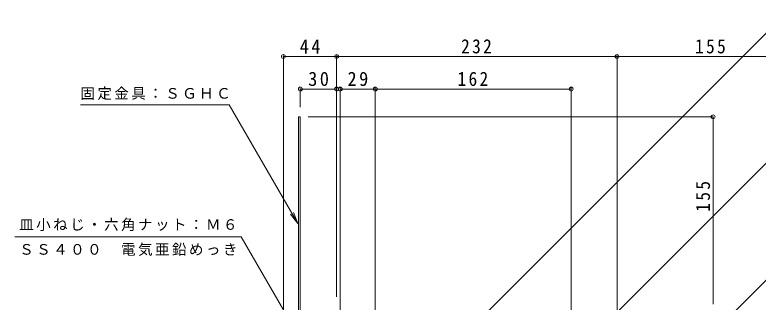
# Model space of a CAD drawing. Units: millimetres at full size, sheet at 1:4. Extents: x -442 to 499, y -549 to 529.
# Drawn here: x -442 to 173, y -75 to 163 of the extents above; entities that cross this region are included whole.
import ezdxf

# ---------------------------------------------------------------- set-up
doc = ezdxf.new("R2010")
doc.units = ezdxf.units.MM
doc.header["$LTSCALE"] = 4
doc.header["$PDMODE"] = 32
doc.header["$PDSIZE"] = 3.2
for name, color, linetype, lineweight in [('0-4_その他', 7, 'Continuous', 9), ('0-5_寸法', 7, 'Continuous', 9), ('0-8', 2, 'Continuous', 9)]:
    doc.layers.add(name, color=color, linetype=linetype, lineweight=lineweight)
doc.styles.add('ＭＳ ゴシック', font='')
doc.styles.get('ＭＳ ゴシック').set_extended_font_data('MS Gothic')

msp = doc.modelspace()

# ---------------------------------------------------------------- linework, layer by layer
at = {"layer": '0-4_その他'}
for p, q in [((-219.977, 129.654), (-219.977, -173.956)), ((-175.977, 129.654), (-175.977, -70.234)), ((56.023, 129.654), (56.023, -302.29)), ((-175.977, 128.711), (-219.977, 128.711)), ((-175.977, 128.711), (56.023, 128.711)), ((56.023, 128.711), (211.023, 128.711)), ((-205.977, 102.277), (-205.977, 86.766)), ((-175.977, 101.761), (-205.977, 101.761)), ((-172.945, 102.887), (-172.945, -106.267)), ((-172.945, 101.761), (-143.945, 101.761)), ((-143.945, 102.887), (-143.945, -137.444)), ((-143.945, 101.761), (18.054, 101.761)), ((18.054, 102.887), (18.054, -292.476)), ((135.602, 78.766), (-199.428, 78.766)), ((135.479, 78.766), (135.479, -76.234))]:
    msp.add_line(p, q, dxfattribs=at)
for p in [(-219.977, 128.711), (-175.977, 128.711), (56.023, 128.711), (-205.977, 101.761), (-175.977, 101.761), (-172.945, 101.761), (-143.945, 101.761), (18.054, 101.761), (135.479, 78.766)]:
    msp.add_point(p, dxfattribs=at)
at = {"layer": '0-5_寸法'}
for p, q in [((-136.856, -168.004), (194.292, 163.145)), ((-387.759, 88.793), (-264.69, 88.793)), ((-207.893, -9.582), (-264.69, 88.793)), ((-115.75, -254.629), (228.643, 89.764)), ((-207.893, -9.582), (-213.981, -1.649)), ((-207.893, -9.582), (-211.72, -0.343)), ((-29.665, -265.263), (228.643, -6.956)), ((-254.87, -20.423), (-442.073, -20.423)), ((-207.059, -103.235), (-254.87, -20.423))]:
    msp.add_line(p, q, dxfattribs=at)
at = {"layer": '0-8'}
for p, q in [((-207.578, 78.766), (-205.977, 78.766)), ((-207.578, 78.766), (-207.578, -177.669)), ((-205.977, -177.574), (-205.977, 78.766))]:
    msp.add_line(p, q, dxfattribs=at)

# ---------------------------------------------------------------- texts
at = {"layer": '0-4_その他', "color": 2, "char_height": 11.73, "attachment_point": 7, "style": 'ＭＳ ゴシック'}
for s, insert in [('\\T1.27;\\W0.95;44', (-206.477, 131.111)), ('\\T1.27;\\W0.9;232', (-72.977, 131.111)), ('\\T1.27;\\W0.9;155', (120.523, 131.111)), ('\\T1.27;\\W0.95;30', (-199.477, 104.161)), ('\\T1.27;\\W0.95;29', (-166.945, 104.161)), ('\\T1.27;\\W0.9;162', (-75.946, 104.161))]:
    msp.add_mtext(s, dxfattribs=dict(at, insert=insert))
at = {"layer": '0-4_その他', "color": 2, "insert": (133.079, 0.291), "char_height": 11.73, "attachment_point": 7, "rotation": 90, "style": 'ＭＳ ゴシック'}
msp.add_mtext('\\T1.27;\\W0.9;155', dxfattribs=at)
at = {"layer": '0-5_寸法', "char_height": 8.798, "attachment_point": 7, "style": 'ＭＳ ゴシック'}
for s, insert in [('\\T1.17;固定金具：ＳＧＨＣ', (-387.874, 92.788)), ('\\T1.17;皿小ねじ・六角ナット：Ｍ６', (-438.471, -15.718)), ('\\T1.17;ＳＳ４００\u3000電気亜鉛めっき', (-438.471, -36.321))]:
    msp.add_mtext(s, dxfattribs=dict(at, insert=insert))

doc.saveas('drawing.dxf')
